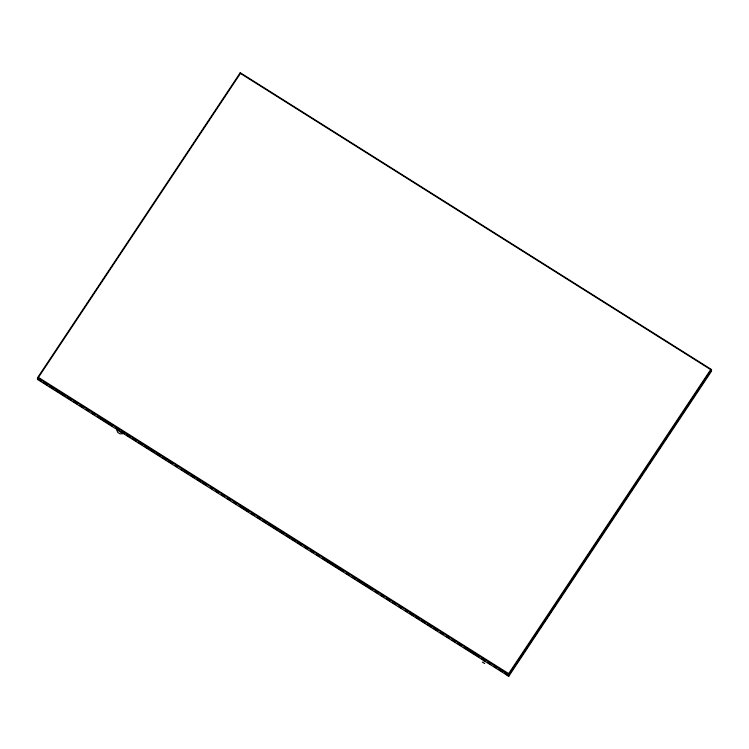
<?xml version="1.0" encoding="UTF-8"?>
<svg xmlns="http://www.w3.org/2000/svg" width="749" height="749" viewBox="0 0 749 749"><rect width="100%" height="100%" fill="white"/><g stroke="black" fill="none" stroke-linecap="round" stroke-linejoin="round"><path stroke-width="1.12" d="M37.45 379.434L37.525 377.768L240.242 72.709L711.55 369.566L711.475 371.232L508.758 676.291L37.45 379.434L38.339 379.397M504.601 673.079L508.758 676.291L508.833 674.634L37.525 377.768L38.433 377.43L240.438 73.43L240.242 72.709M508.655 673.604L710.661 369.603L711.55 369.566L508.833 674.634L508.655 673.604L38.433 377.43M511.801 670.701L513.093 668.754M516.333 663.876L522.802 654.139M524.749 651.218L527.333 647.314M529.281 644.393L532.52 639.524M533.812 637.577L537.052 632.699M539.636 628.804L542.229 624.909M544.177 621.979L546.761 618.084M548.708 615.163L551.292 611.268M553.239 608.338L556.47 603.469M559.063 599.574L561.01 596.653M563.594 592.749L565.542 589.828M568.126 585.933L570.719 582.039M572.657 579.108L575.251 575.213M578.49 570.345L580.428 567.414M583.022 563.52L584.96 560.598M587.553 556.704L589.491 553.773M592.085 549.878L594.678 545.984M595.97 544.036L599.209 539.158M600.501 537.211L603.741 532.342M606.325 528.448L608.918 524.543M610.856 521.622L613.45 517.728M615.397 514.806L618.627 509.929M619.929 507.981L623.159 503.113M625.752 499.218L627.69 496.287M630.284 492.393L632.877 488.498M634.815 485.577L637.408 481.673M639.346 478.751L641.94 474.857M645.179 469.979L647.117 467.058M649.711 463.163L651.649 460.242M654.242 456.338L656.826 452.443M658.774 449.522L661.367 445.627M664.597 440.749L665.898 438.802M669.129 433.933L671.076 431.012M673.014 428.082L675.607 424.187M677.545 421.266L680.139 417.371M682.086 414.44L685.316 409.572M686.618 407.625L689.848 402.756M692.441 398.852L695.035 394.957M696.973 392.036L699.566 388.132M701.504 385.211L704.097 381.316M706.035 378.395L709.275 373.517M710.567 371.57L711.475 371.232M122.415 431.836L120.43 431.939L118.754 430.881M122.864 433.718L120.055 433.858L117.696 432.379L116.685 429.823M240.438 73.43L710.661 369.603M39.332 380.015L41.307 381.269M43.292 382.514L47.253 385.005M49.228 386.25L53.188 388.75M55.173 389.995L59.134 392.485M61.109 393.74L65.069 396.23M67.045 397.476L71.005 399.975M73.982 401.839L76.95 403.711M79.918 405.584L82.886 407.456M85.854 409.329L88.831 411.192M91.799 413.064L94.767 414.937M97.735 416.809L112.584 426.162M115.552 428.035L118.529 429.898M121.497 431.77L124.465 433.643M126.441 434.888L130.401 437.388M132.386 438.633L136.346 441.124M138.322 442.369L142.282 444.869M144.267 446.114L148.227 448.604M150.203 449.859L154.163 452.349M156.148 453.594L160.099 456.085M162.084 457.339L166.044 459.83M168.019 461.075L171.98 463.575M174.948 465.438L176.933 466.693M180.893 469.183L182.868 470.428M184.853 471.673L188.814 474.173M190.789 475.418L194.749 477.909M196.734 479.163L200.695 481.654M202.67 482.899L206.63 485.399M210.591 487.889L212.566 489.134M215.543 491.007L218.511 492.879M221.479 494.752L224.447 496.615M227.415 498.488L230.392 500.36M233.36 502.233L236.328 504.105M239.296 505.968L248.209 511.586M251.177 513.458L254.145 515.321M257.113 517.194L260.09 519.066M263.058 520.939L266.026 522.811M268.011 524.057L271.962 526.547M273.947 527.792L277.907 530.292M279.883 531.537L283.843 534.028M285.828 535.282L289.788 537.773M291.764 539.018L295.724 541.518M297.709 542.763L301.66 545.253M304.637 547.126L307.605 548.998M310.573 550.871L313.541 552.734M316.509 554.606L319.486 556.479M322.454 558.351L343.239 571.44M346.216 573.313L349.184 575.185M352.152 577.058L355.12 578.921M357.104 580.175L361.065 582.666M363.04 583.911L367.001 586.411M368.976 587.656L371.953 589.529M374.921 591.392L377.889 593.264M380.857 595.137L383.825 597.009M386.802 598.882L389.77 600.745M392.738 602.617L395.706 604.49M398.674 606.362L401.651 608.235M405.612 610.725L407.587 611.97M409.572 613.216L413.523 615.715M415.508 616.961L419.468 619.451M421.444 620.706L425.404 623.196M427.389 624.441L431.349 626.941M433.325 628.186L437.285 630.677M440.253 632.549L443.23 634.422M446.198 636.294L449.166 638.157M452.134 640.03L455.102 641.902M458.079 643.775L461.047 645.647M464.015 647.511L478.864 656.864M481.832 658.736L484.8 660.609M487.777 662.481L490.745 664.354M493.713 666.217L496.681 668.089M498.665 669.334L502.626 671.834M483.405 660.562L485.071 661.62M482.347 662.05L484.706 663.539"/></g></svg>
